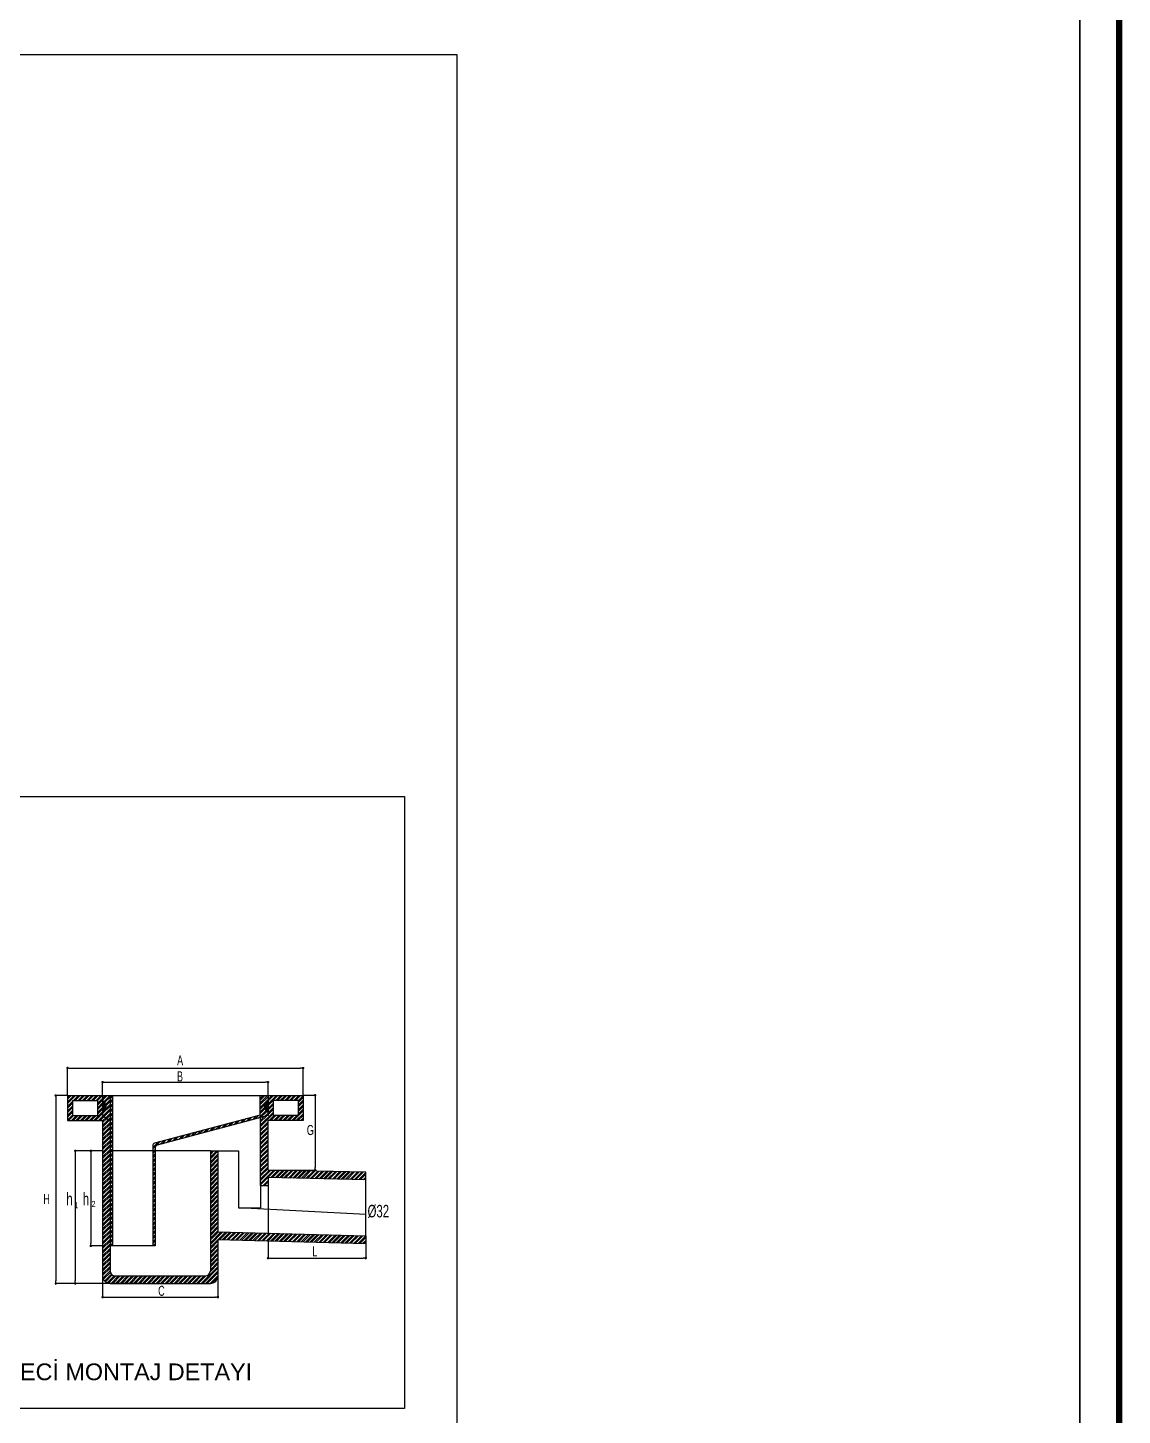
# Model space of a CAD drawing. Header units: centimetres. Extents: x -13133 to 30552, y -2 to 4552.
# Drawn here: x 27315 to 28012, y 934 to 1817 of the extents above; entities that cross this region are included whole.
import ezdxf

# ---------------------------------------------------------------- set-up
doc = ezdxf.new("R2010")
doc.units = ezdxf.units.CM
doc.layers.add('DETAY', color=3, linetype='CONTINUOUS', lineweight=20)
doc.layers.add('Renkli Tarama', color=7, linetype='CONTINUOUS', lineweight=0)
for name, color, linetype in [('MEP-DETAYLAR', 111, 'CONTINUOUS'), ('MTY-CİHAZ', 135, 'CONTINUOUS'), ('ROTAS-PAFTA', 7, 'CONTINUOUS'), ('ROTAS-VANA', 1, 'CONTINUOUS')]:
    doc.layers.add(name, color=color, linetype=linetype)
doc.styles.add('ÇAP', font='arial.ttf')
pattern_1 = [(44.99994, (1552.6118, 740.4685), (-1.43224, 1.432243), []), (44.99994, (1552.6118, 741.4813), (-1.43224, 1.432243), [])]

# ---------------------------------------------------------------- blocks, each defined once
blk = doc.blocks.new('SIHHİ DETAYLAR')
at = {"layer": 'DETAY'}
h = blk.add_hatch(dxfattribs=at)
h.set_pattern_fill('STEEL', color=41, scale=0.637951, angle=-0.00006, style=0)
h.set_pattern_definition(pattern_1)
h.paths.add_polyline_path([(1773.12, 826.76), (1773.12, 824.51), (1777.91, 821.18), (1777.91, 837.27), (1773.12, 837.27), (1773.12, 834.16, -0.616168)])
h = blk.add_hatch(dxfattribs=at)
h.set_pattern_fill('STEEL', color=41, scale=0.637951, angle=89.99994, style=0)
h.set_pattern_definition([(134.9999, (1552.6118, 740.4685), (-1.432243, -1.43224), []), (134.9999, (1551.599, 740.4685), (-1.432243, -1.43224), [])])
h.paths.add_polyline_path([(1777.91, 741.57), (1779.5, 741.57), (1779.5, 837.27), (1777.91, 837.27)])
h = blk.add_hatch(dxfattribs=at)
h.set_pattern_fill('STEEL', color=41, scale=0.637951, angle=-0.00006, style=0)
h.set_pattern_definition(pattern_1)
h.paths.add_polyline_path([(1806.62, 802.08), (1805.02, 802.08), (1805.02, 741.57), (1806.62, 741.57)])
h.paths.add_polyline_path([(1878.39, 824.51), (1878.39, 826.76, -0.616168), (1878.39, 834.16), (1878.39, 837.27), (1873.38, 837.27), (1873.38, 824.82), (1806.21, 806.91, 0.339788), (1805.02, 805.37), (1805.02, 802.08), (1806.62, 802.08), (1806.62, 804.14, -0.339788), (1807.8, 805.69)])
at = {"layer": 'MEP-DETAYLAR'}
h = blk.add_hatch(dxfattribs=at)
h.set_pattern_fill('STEEL', color=11, scale=0.637951, angle=-0.00006, style=0)
h.set_pattern_definition(pattern_1)
h.paths.add_polyline_path([(1846.49, 750.52), (1846.49, 802.08), (1841.7, 802.08), (1841.7, 725.63, -0.414214), (1838.51, 722.44), (1781.1, 722.44, -0.414214), (1777.91, 725.63), (1777.91, 821.18), (1773.12, 824.51), (1773.12, 837.27), (1750.8, 837.27), (1750.8, 821.32), (1773.12, 821.32), (1773.12, 722.44, 0.414214), (1777.91, 717.65), (1780.75, 717.65), (1797.98, 717.65), (1841.7, 717.65, 0.414214), (1846.49, 722.44), (1846.49, 723.72), (1846.49, 745.73), (1940.59, 743.17), (1940.59, 744.76), (1940.59, 747.95)])
h.paths.add_polyline_path([(1769.93, 824.51), (1753.99, 824.51), (1753.99, 834.08), (1769.93, 834.08)], flags=16)
for points in [[(1773.12, 834.16), (1773.12, 826.76, 0.616168)], [(1878.39, 826.76), (1878.39, 834.16, 0.616168)]]:
    blk.add_hatch(color=244, dxfattribs=at).paths.add_polyline_path(points)
h = blk.add_hatch(dxfattribs=at)
h.set_pattern_fill('STEEL', color=11, scale=0.637951, angle=-0.00006, style=0)
h.set_pattern_definition([(44.999935, (9553.693, -2429.7821), (-1.43223995, 1.4322432), []), (44.999935, (9553.693, -2428.7694), (-1.43223995, 1.4322432), [])])
h.paths.add_polyline_path([(1940.59, 783.66), (1940.59, 788.45), (1878.39, 789.87), (1878.39, 821.32), (1900.71, 821.32), (1900.71, 837.27), (1878.39, 837.27), (1878.39, 824.51), (1873.6, 823.23), (1873.6, 780.1), (1878.39, 780.1), (1878.39, 785.08)])
h.paths.add_polyline_path([(1881.58, 824.51), (1881.58, 834.08), (1897.52, 834.08), (1897.52, 824.51)], flags=16)
at = {"layer": 'DETAY', "color": 2}
blk.add_arc((1771.26, 830.46), 4.14, 296.71985, 63.28002, dxfattribs=at)
at = {"layer": 'MEP-DETAYLAR', "color": 41}
for p, q in [((1750.8, 837.47), (1750.8, 855.14)), ((1751.59, 854.75), (1752.39, 854.75)), ((1752.39, 854.75), (1899.12, 854.75)), ((1899.92, 854.75), (1899.12, 854.75)), ((1900.71, 837.47), (1900.71, 855.14)), ((1773.12, 837.47), (1773.12, 846.21)), ((1773.92, 845.82), (1774.72, 845.82)), ((1774.72, 845.82), (1876.79, 845.82)), ((1877.59, 845.82), (1876.79, 845.82)), ((1878.39, 837.47), (1878.39, 846.21)), ((1750.6, 837.27), (1742.88, 837.27)), ((1743.28, 836.47), (1743.28, 835.67)), ((1743.28, 835.67), (1743.28, 719.25)), ((1900.91, 837.47), (1908.75, 837.47)), ((1908.35, 836.67), (1908.35, 835.87)), ((1908.35, 835.87), (1908.35, 791.47)), ((1773.12, 802.08), (1755.33, 802.08)), ((1755.73, 801.29), (1755.73, 800.49)), ((1755.73, 800.49), (1755.73, 719.25)), ((1765.63, 801.29), (1765.63, 800.49)), ((1765.63, 800.49), (1765.63, 743.17)), ((1841.7, 802.08), (1779.5, 802.08)), ((1878.59, 789.87), (1908.75, 789.87)), ((1908.35, 790.67), (1908.35, 791.47)), ((1873.6, 780.1), (1873.6, 765.81)), ((1878.39, 779.9), (1878.39, 749.65)), ((1940.59, 747.95), (1940.59, 783.66)), ((1859.51, 765.81), (1873.6, 765.81)), ((1765.63, 742.37), (1765.63, 743.17)), ((1878.39, 744.86), (1878.39, 733.41)), ((1940.59, 742.97), (1940.59, 733.41)), ((1773.12, 741.57), (1765.23, 741.57)), ((1879.18, 733.81), (1879.98, 733.81)), ((1879.98, 733.81), (1938.99, 733.81)), ((1939.79, 733.81), (1938.99, 733.81)), ((1780.75, 717.65), (1742.88, 717.65)), ((1743.28, 718.45), (1743.28, 719.25)), ((1797.98, 717.65), (1755.33, 717.65)), ((1755.73, 718.45), (1755.73, 719.25)), ((1773.12, 723.72), (1773.12, 708.53)), ((1846.49, 723.72), (1846.49, 708.53)), ((1773.92, 708.93), (1774.72, 708.93)), ((1774.72, 708.93), (1844.89, 708.93)), ((1845.69, 708.93), (1844.89, 708.93))]:
    blk.add_line(p, q, dxfattribs=at)
at = {"layer": 'MEP-DETAYLAR', "color": 244}
for p, q in [((1750.8, 837.27), (1750.8, 821.32)), ((1750.8, 837.27), (1773.12, 837.27)), ((1753.99, 834.08), (1769.93, 834.08)), ((1753.99, 834.08), (1753.99, 824.51)), ((1769.93, 834.08), (1769.93, 824.51)), ((1773.12, 837.27), (1773.12, 824.51)), ((1773.12, 837.27), (1777.91, 837.27)), ((1777.91, 837.27), (1783.92, 837.27)), ((1777.91, 837.27), (1777.91, 725.63)), ((1779.5, 837.27), (1779.5, 741.57)), ((1781.18, 837.27), (1900.71, 837.27)), ((1873.38, 824.82), (1873.38, 837.27)), ((1878.39, 837.27), (1878.39, 824.51)), ((1897.52, 834.08), (1881.58, 834.08)), ((1881.58, 834.08), (1881.58, 824.51)), ((1897.52, 834.08), (1897.52, 824.51)), ((1900.71, 837.27), (1900.71, 821.32)), ((1753.99, 824.51), (1769.93, 824.51)), ((1773.12, 824.51), (1777.91, 821.18)), ((1873.38, 824.82), (1806.21, 806.91)), ((1878.39, 824.51), (1807.8, 805.69)), ((1873.6, 780.1), (1873.6, 823.23)), ((1897.52, 824.51), (1881.58, 824.51)), ((1750.8, 821.32), (1773.12, 821.32)), ((1773.12, 821.32), (1773.12, 722.44)), ((1900.71, 821.32), (1878.39, 821.32)), ((1878.39, 789.87), (1878.39, 821.32)), ((1805.02, 805.37), (1805.02, 741.57)), ((1806.62, 804.14), (1806.62, 741.57)), ((1841.7, 802.08), (1841.7, 725.63)), ((1841.7, 802.08), (1859.51, 802.08)), ((1846.49, 802.08), (1846.49, 750.52)), ((1859.51, 802.08), (1859.51, 765.81)), ((1940.7, 788.45), (1878.5, 789.87)), ((1940.59, 747.95), (1940.59, 788.45)), ((1873.6, 780.1), (1878.39, 780.1)), ((1878.39, 785.08), (1878.39, 780.1)), ((1940.59, 783.66), (1878.39, 785.08)), ((1940.59, 761.55), (1859.51, 765.81)), ((1846.49, 750.52), (1940.59, 747.95)), ((1846.49, 745.73), (1846.49, 722.44)), ((1846.49, 745.73), (1940.59, 743.17)), ((1806.62, 741.57), (1777.91, 741.57)), ((1777.91, 717.65), (1841.7, 717.65)), ((1781.1, 722.44), (1838.51, 722.44))]:
    blk.add_line(p, q, dxfattribs=at)
at = {"layer": 'MEP-DETAYLAR', "color": 11}
for p, q in [((1940.59, 747.95), (1940.59, 744.76)), ((1940.59, 744.76), (1940.59, 743.17))]:
    blk.add_line(p, q, dxfattribs=at)
at = {"layer": 'MEP-DETAYLAR', "color": 41, "const_width": 0.797}
for points in [[(1900.32, 854.75, 1), (1901.11, 854.75, 1)], [(1773.52, 845.82, 1), (1772.73, 845.82, 1)], [(1877.99, 845.82, 1), (1878.78, 845.82, 1)], [(1743.28, 836.87, 1), (1743.28, 837.67, 1)], [(1908.35, 837.07, 1), (1908.35, 837.87, 1)], [(1755.73, 801.68, 1), (1755.73, 802.48, 1)], [(1765.63, 801.68, 1), (1765.63, 802.48, 1)], [(1908.35, 790.27, 1), (1908.35, 789.47, 1)], [(1765.63, 741.97, 1), (1765.63, 741.18, 1)], [(1878.78, 733.81, 1), (1877.99, 733.81, 1)], [(1940.19, 733.81, 1), (1940.98, 733.81, 1)], [(1773.52, 708.93, 1), (1772.73, 708.93, 1)], [(1846.09, 708.93, 1), (1846.89, 708.93, 1)]]:
    blk.add_lwpolyline(points, format="xyb", close=True, dxfattribs=at)
at = {"layer": 'MEP-DETAYLAR', "color": 41}
for centre, start, end in [((1750.8, 854.75), 359.99994, 179.99994), ((1750.8, 854.75), 179.99994, 359.99994), ((1743.28, 717.65), 89.99994, 269.99994), ((1743.28, 717.65), 269.99994, 89.99994), ((1755.73, 717.65), 89.99994, 269.99994), ((1755.73, 717.65), 269.99994, 89.99994)]:
    blk.add_arc(centre, 0.399, start, end, dxfattribs=at)
at = {"layer": 'MEP-DETAYLAR', "color": 244}
for centre, radius, start, end in [((1880.25, 830.46), 4.14, 116.71985, 243.28002), ((1806.62, 805.37), 1.59, 104.93135, 179.99994), ((1808.21, 804.14), 1.59, 104.93135, 179.99994), ((1781.1, 725.63), 3.19, 179.99994, 269.99994), ((1838.51, 725.63), 3.19, 269.99994, 359.99994), ((1777.91, 722.44), 4.78, 179.99994, 269.99994), ((1841.7, 722.44), 4.78, 269.99994, 359.99994)]:
    blk.add_arc(centre, radius, start, end, dxfattribs=at)
at = {"layer": 'MTY-CİHAZ'}
for points in [[(784.35, 1500), (1998.61, 1500), (1998.61, 0), (784.35, 0)], [(1449.87, 1027.74), (1965.34, 1027.74), (1965.34, 638.07), (1449.87, 638.07)]]:
    blk.add_lwpolyline(points, close=True, dxfattribs=at)
at = {"layer": 'MEP-DETAYLAR', "color": 41, "style": 'ÇAP', "width": 0.65}
for s, height, p in [('A', 6.38, (1820.53, 856.47)), ('B', 6.38, (1820.42, 846.3)), ('G', 6.38, (1903.07, 812.13)), ('H', 6.38, (1735.38, 768.17)), ('h', 7.97, (1750.04, 767.39)), ('1', 3.99, (1755.01, 765.59)), ('h', 7.97, (1760.48, 767.39)), ('2', 3.99, (1766.1, 766.23)), ('%%C32', 7.974, (1941.74, 759.71)), ('L', 6.38, (1906.61, 734.95)), ('C', 6.38, (1808.44, 709.8))]:
    blk.add_text(s, height=height, rotation=359.99994, dxfattribs=at).set_placement(p)
at = {"layer": 'MEP-DETAYLAR', "color": 41, "style": 'ÇAP'}
blk.add_text('YER SÜZGECİ MONTAJ DETAYI', height=10.6325, rotation=359.99994, dxfattribs=at).set_placement((1644.65, 656.1))
blk = doc.blocks.new('MTY-SIHHİ DETAYLAR')
at = {"layer": 'Renkli Tarama'}
blk.add_blockref('SIHHİ DETAYLAR', (257713.28, -444848.48), dxfattribs=at)

msp = doc.modelspace()

# ---------------------------------------------------------------- linework, layer by layer
at = {"layer": 'ROTAS-PAFTA'}
for points, const_width in [([(25510, 0), (28010, 0), (28010, 2800), (25510, 2800)], 4), ([(25535, 25), (27985, 25), (27985, 2775), (25535, 2775)], 1)]:
    msp.add_lwpolyline(points, close=True, dxfattribs=dict(at, const_width=const_width))

# ---------------------------------------------------------------- block references
at = {"layer": 'ROTAS-VANA'}
msp.add_blockref('MTY-SIHHİ DETAYLAR', (-232123.28, 445148.48), dxfattribs=at)

doc.saveas('drawing.dxf')
